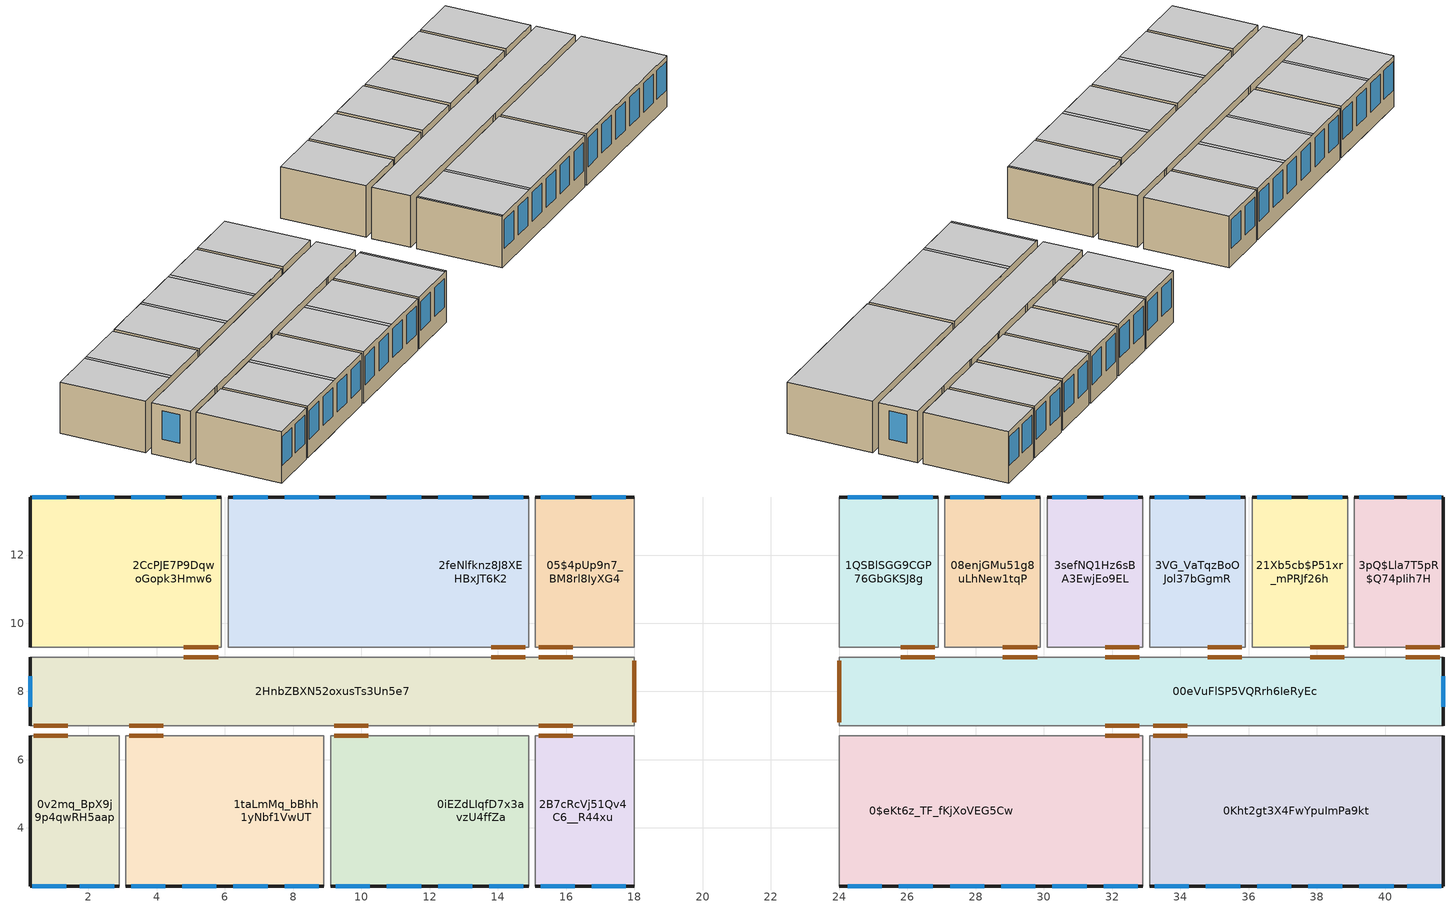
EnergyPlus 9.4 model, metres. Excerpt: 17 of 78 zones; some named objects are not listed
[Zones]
2feNlfknz8J8XEHBxJT6K2
 floor to 3XJ6wpliH8IQ564mxmpli$ (BS Interior Floor): 14.9,13.7 14.9,9.3 12.1,9.3 12.1,13.7 z0
 floor to 1geZS0YYb4wwFzlFQ0MzyI (BS Interior Floor): 8.9,13.7 8.9,9.3 6.1,9.3 6.1,13.7 z0
 floor adiabatic (BS Interior Floor): 12.1,13.7 12.1,9.3 11.9,9.3 11.9,13.7 z0; 9.1,13.7 9.1,9.3 8.9,9.3 8.9,13.7 z0
 floor to 1DARex6OvEPhCcPqEfXTu8 (BS Interior Floor): 11.9,13.7 11.9,9.3 9.1,9.3 9.1,13.7 z0
 wall outside (BS Exterior Wall): 14.9,13.7 6.1,13.7 z0:2.7
 wall to 2HnbZBXN52oxusTs3Un5e7 (BS Interior Wall): 6.1,9.3 14.9,9.3 z0:2.7
 wall to 2CcPJE7P9DqwoGopk3Hmw6 (BS Interior Wall): 6.1,13.7 6.1,9.3 z0:2.7
 wall to 05$4pUp9n7_BM8rl8IyXG4 (BS Interior Wall): 14.9,9.3 14.9,13.7 z0:2.7
 window (BS Exterior Window): 11.75,13.7 10.75,13.7 / 13.25,13.7 12.25,13.7 / 14.75,13.7 13.75,13.7 / 7.25,13.7 6.25,13.7 / 8.75,13.7 7.75,13.7 / 10.25,13.7 9.25,13.7 z0.9:2.4
 door inside (BS Door): 13.8,9.3 14.8,9.3 z0:2.1
 ceiling to 1swo1qVtbAKPm4o0W5iaak (BS Ceiling): 14.9,9.3 14.9,13.7 12.1,13.7 12.1,9.3 z2.7
 ceiling to 3q6cv1ZnfC4ADBvxxftK1C (BS Ceiling): 11.9,9.3 11.9,13.7 9.1,13.7 9.1,9.3 z2.7
 ceiling to 2hrD2BYybCUu_MDTUP8pf_ (BS Ceiling): 8.9,9.3 8.9,13.7 6.1,13.7 6.1,9.3 z2.7
 ceiling adiabatic (BS Ceiling): 9.1,9.3 9.1,13.7 8.9,13.7 8.9,9.3 z2.7; 12.1,9.3 12.1,13.7 11.9,13.7 11.9,9.3 z2.7
0$eKt6z_TF_fKjXoVEG5Cw
 floor adiabatic (BS Interior Floor): 30.1,6.7 30.1,2.3 29.9,2.3 29.9,6.7 z0; 24.1,6.7 24.1,2.3 24,2.3 24,6.7 z0
 floor to 20KyyokujFbBKI6SyKStB1 (BS Interior Floor): 32.9,6.7 32.9,2.3 30.1,2.3 30.1,6.7 z0
 floor to 1jZzPXvwz9nQeJnE6mVozX (BS Interior Floor): 29.9,6.7 29.9,2.3 24.1,2.3 24.1,6.7 z0
 wall outside (BS Exterior Wall): 24,2.3 32.9,2.3 z0:2.7
 wall to 0PhdPmzHT0wvN$Ha_kQzZu (BS Interior Wall): 24,6.7 24,2.3 z0:2.7
 wall to 0Kht2gt3X4FwYpuImPa9kt (BS Interior Wall): 32.9,2.3 32.9,6.7 z0:2.7
 wall to 00eVuFlSP5VQRrh6IeRyEc (BS Interior Wall): 32.9,6.7 24,6.7 z0:2.7
 window (BS Exterior Window): 25.75,2.3 26.75,2.3 / 28.75,2.3 29.75,2.3 / 31.75,2.3 32.75,2.3 / 27.25,2.3 28.25,2.3 / 24.25,2.3 25.25,2.3 / 30.25,2.3 31.25,2.3 z0.9:2.4
 door inside (BS Door): 32.8,6.7 31.8,6.7 z0:2.1
 ceiling adiabatic (BS Ceiling): 27.1,2.3 27.1,6.7 26.9,6.7 26.9,2.3 z2.7; 24.1,2.3 24.1,6.7 24,6.7 24,2.3 z2.7
 ceiling to 1WGjklisD2eerdht85MDWO (BS Ceiling): 32.9,2.3 32.9,6.7 27.1,6.7 27.1,2.3 z2.7
 ceiling to 1hZbcSK9r6evWXSuVClGk8 (BS Ceiling): 26.9,2.3 26.9,6.7 24.1,6.7 24.1,2.3 z2.7
3sefNQ1Hz6sBA3EwjEo9EL
 floor to 20KyyokujFbBKI6SyKStB1 (BS Interior Floor): 32.9,13.7 32.9,9.3 30.1,9.3 30.1,13.7 z0
 wall outside (BS Exterior Wall): 32.9,13.7 30.1,13.7 z0:2.7
 wall to 00eVuFlSP5VQRrh6IeRyEc (BS Interior Wall): 30.1,9.3 32.9,9.3 z0:2.7
 wall to 08enjGMu51g8uLhNew1tqP (BS Interior Wall): 30.1,13.7 30.1,9.3 z0:2.7
 wall to 3VG_VaTqzBoOJol37bGgmR (BS Interior Wall): 32.9,9.3 32.9,13.7 z0:2.7
 window (BS Exterior Window): 31.25,13.7 30.25,13.7 / 32.75,13.7 31.75,13.7 z0.9:2.4
 door inside (BS Door): 31.8,9.3 32.8,9.3 z0:2.1
 ceiling to 0V2wFmcrX67xKQfCl69ykF (BS Ceiling): 32.9,9.3 32.9,13.7 30.1,13.7 30.1,9.3 z2.7
2CcPJE7P9DqwoGopk3Hmw6
 floor to 2yi1NWyxL7Mec1AYJoPy6X (BS Interior Floor): 5.9,13.7 5.9,9.3 3.1,9.3 3.1,13.7 z0
 floor to 0F59hQBJ91Jf8BC2hDiJOU (BS Interior Floor): 2.9,13.7 2.9,9.3 0.3,9.3 0.3,13.7 z0
 floor adiabatic (BS Interior Floor): 3.1,13.7 3.1,9.3 2.9,9.3 2.9,13.7 z0
 wall outside (BS Exterior Wall): 5.9,13.7 0.3,13.7 0.3,9.3 z0:2.7
 wall to 2HnbZBXN52oxusTs3Un5e7 (BS Interior Wall): 0.3,9.3 5.9,9.3 z0:2.7
 window (BS Exterior Window): 2.75,13.7 1.75,13.7 / 4.25,13.7 3.25,13.7 / 5.75,13.7 4.75,13.7 / 1.35,13.7 0.35,13.7 z0.9:2.4
 door inside (BS Door): 4.8,9.3 5.8,9.3 z0:2.1
 ceiling adiabatic (BS Ceiling): 3.1,9.3 3.1,13.7 2.9,13.7 2.9,9.3 z2.7
 ceiling to 1wwy_gJt53g8xxcPi9efQ_ (BS Ceiling): 2.9,9.3 2.9,13.7 0.3,13.7 0.3,9.3 z2.7
 ceiling to 2ZkE42_lPD0h98OGo18$cW (BS Ceiling): 5.9,9.3 5.9,13.7 3.1,13.7 3.1,9.3 z2.7
00eVuFlSP5VQRrh6IeRyEc
 floor adiabatic (BS Interior Floor): 30.1,9 30.1,7 29.9,7 29.9,9 z0
 floor to 3BVEinpwb2wxN_2iMr7$yT (BS Interior Floor): 29.9,9 29.9,7 24,7 24,9 z0
 floor to 20KyyokujFbBKI6SyKStB1 (BS Interior Floor): 41.7,9 41.7,7 30.1,7 30.1,9 z0
 wall outside (BS Exterior Wall): 41.7,7 41.7,9 z0:2.7
 wall to 3pQ$Lla7T5pR$Q74pIih7H (BS Interior Wall): 41.7,9 39.1,9 z0:2.7
 wall adiabatic (BS Interior Wall): 32.9,7 33.1,7 / 39.1,9 38.9,9 / 33.1,9 32.9,9 / 36.1,9 35.9,9 / 30.1,9 29.9,9 / 27.1,9 26.9,9 z0:2.7
 wall to 1QSBlSGG9CGP76GbGKSJ8g (BS Interior Wall): 26.9,9 24,9 z0:2.7
 wall to 3VG_VaTqzBoOJol37bGgmR (BS Interior Wall): 35.9,9 33.1,9 z0:2.7
 wall to 0Kht2gt3X4FwYpuImPa9kt (BS Interior Wall): 33.1,7 41.7,7 z0:2.7
 wall to 21Xb5cb$P51xr_mPRJf26h (BS Interior Wall): 38.9,9 36.1,9 z0:2.7
 wall to 0PhdPmzHT0wvN$Ha_kQzZu (BS Interior Wall): 24,9 24,7 z0:2.7
 wall to 08enjGMu51g8uLhNew1tqP (BS Interior Wall): 29.9,9 27.1,9 z0:2.7
 window (BS Exterior Window): 41.7,7.55 41.7,8.45 z0.9:2.4
 door inside (BS Door): 29.8,9 28.8,9 / 26.8,9 25.8,9 / 38.8,9 37.8,9 / 35.8,9 34.8,9 / 32.8,9 31.8,9 / 24,8.9 24,7.1 / 41.6,9 40.6,9 / 33.2,7 34.2,7 / 31.8,7 32.8,7 z0:2.1
 ceiling to 3SrN4J8$P18hlt_KE0C4pC (BS Ceiling): 41.7,7 41.7,9 24,9 24,7 z2.7
2HnbZBXN52oxusTs3Un5e7
 floor to 1SrxcELcXDWBQX9XImvJCe (BS Interior Floor): 18,9 18,7 0.3,7 0.3,9 z0
 wall outside (BS Exterior Wall): 0.3,9 0.3,7 z0:2.7
 wall to 0v2mq_BpX9j9p4qwRH5aap (BS Interior Wall): 0.3,7 2.9,7 z0:2.7
 wall to 2B7cRcVj51Qv4C6__R44xu (BS Interior Wall): 15.1,7 18,7 z0:2.7
 wall adiabatic (BS Interior Wall): 2.9,7 3.1,7 / 6.1,9 5.9,9 / 15.1,9 14.9,9 / 14.9,7 15.1,7 / 8.9,7 9.1,7 z0:2.7
 wall to 0iEZdLIqfD7x3avzU4ffZa (BS Interior Wall): 9.1,7 14.9,7 z0:2.7
 wall to 0PhdPmzHT0wvN$Ha_kQzZu (BS Interior Wall): 18,7 18,9 z0:2.7
 wall to 1taLmMq_bBhh1yNbf1VwUT (BS Interior Wall): 3.1,7 8.9,7 z0:2.7
 wall to 05$4pUp9n7_BM8rl8IyXG4 (BS Interior Wall): 18,9 15.1,9 z0:2.7
 window (BS Exterior Window): 0.3,8.45 0.3,7.55 z0.9:2.4
 door inside (BS Door): 3.2,7 4.2,7 / 14.8,9 13.8,9 / 18,7.1 18,8.9 / 0.4,7 1.4,7 / 16.2,9 15.2,9 / 9.2,7 10.2,7 / 15.2,7 16.2,7 / 5.8,9 4.8,9 z0:2.1
 ceiling to 0CM3trCnD9RO1ae6cHaLbY (BS Ceiling): 18,7 18,9 0.3,9 0.3,7 z2.7
08enjGMu51g8uLhNew1tqP
 floor to 1MLwkLvfL5rQNqNx2_g1zk (BS Interior Floor): 29.9,13.7 29.9,9.3 27.1,9.3 27.1,13.7 z0
 wall outside (BS Exterior Wall): 29.9,13.7 27.1,13.7 z0:2.7
 wall to 1QSBlSGG9CGP76GbGKSJ8g (BS Interior Wall): 27.1,13.7 27.1,9.3 z0:2.7
 window (BS Exterior Window): 29.75,13.7 28.75,13.7 / 28.25,13.7 27.25,13.7 z0.9:2.4
 door inside (BS Door): 28.8,9.3 29.8,9.3 z0:2.1
 ceiling to 3X_RkmlwP1VeLMw2JO6M1A (BS Ceiling): 29.9,9.3 29.9,13.7 27.1,13.7 27.1,9.3 z2.7
0Kht2gt3X4FwYpuImPa9kt
 floor to 20KyyokujFbBKI6SyKStB1 (BS Interior Floor): 41.7,6.7 41.7,2.3 33.1,2.3 33.1,6.7 z0
 wall outside (BS Exterior Wall): 33.1,2.3 41.7,2.3 41.7,6.7 z0:2.7
 window (BS Exterior Window): 36.25,2.3 37.25,2.3 / 34.75,2.3 35.75,2.3 / 40.65,2.3 41.65,2.3 / 33.25,2.3 34.25,2.3 / 39.25,2.3 40.25,2.3 / 37.75,2.3 38.75,2.3 z0.9:2.4
 door inside (BS Door): 34.2,6.7 33.2,6.7 z0:2.1
 ceiling to 3b4ad9i$z8Ffh00s_avotU (BS Ceiling): 41.7,2.3 41.7,6.7 33.1,6.7 33.1,2.3 z2.7
1taLmMq_bBhh1yNbf1VwUT
 floor to 3mYBtM3XHDY8zwb9bg3mId (BS Interior Floor): 8.9,6.7 8.9,2.3 6.1,2.3 6.1,6.7 z0
 floor to 1$Dh8aV355pviG2jQK4IhC (BS Interior Floor): 5.9,6.7 5.9,2.3 3.1,2.3 3.1,6.7 z0
 floor adiabatic (BS Interior Floor): 6.1,6.7 6.1,2.3 5.9,2.3 5.9,6.7 z0
 wall outside (BS Exterior Wall): 3.1,2.3 8.9,2.3 z0:2.7
 wall to 0v2mq_BpX9j9p4qwRH5aap (BS Interior Wall): 3.1,6.7 3.1,2.3 z0:2.7
 wall to 0iEZdLIqfD7x3avzU4ffZa (BS Interior Wall): 8.9,2.3 8.9,6.7 z0:2.7
 window (BS Exterior Window): 7.75,2.3 8.75,2.3 / 4.75,2.3 5.75,2.3 / 3.25,2.3 4.25,2.3 / 6.25,2.3 7.25,2.3 z0.9:2.4
 door inside (BS Door): 4.2,6.7 3.2,6.7 z0:2.1
 ceiling adiabatic (BS Ceiling): 6.1,2.3 6.1,6.7 5.9,6.7 5.9,2.3 z2.7
 ceiling to 1VbxF3wFzBpQ5rqOcSdEzF (BS Ceiling): 5.9,2.3 5.9,6.7 3.1,6.7 3.1,2.3 z2.7
 ceiling to 1eB_t_7n5C9h_7XbF74Ynz (BS Ceiling): 8.9,2.3 8.9,6.7 6.1,6.7 6.1,2.3 z2.7
0iEZdLIqfD7x3avzU4ffZa
 floor adiabatic (BS Interior Floor): 12.1,6.7 12.1,2.3 11.9,2.3 11.9,6.7 z0
 floor to 1Apn7rICf6lRx77Z6hYgwn (BS Interior Floor): 14.9,6.7 14.9,2.3 12.1,2.3 12.1,6.7 z0
 floor to 3mYBtM3XHDY8zwb9bg3mId (BS Interior Floor): 11.9,6.7 11.9,2.3 9.1,2.3 9.1,6.7 z0
 wall outside (BS Exterior Wall): 9.1,2.3 14.9,2.3 z0:2.7
 wall to 2B7cRcVj51Qv4C6__R44xu (BS Interior Wall): 14.9,2.3 14.9,6.7 z0:2.7
 window (BS Exterior Window): 9.25,2.3 10.25,2.3 / 13.75,2.3 14.75,2.3 / 12.25,2.3 13.25,2.3 / 10.75,2.3 11.75,2.3 z0.9:2.4
 door inside (BS Door): 10.2,6.7 9.2,6.7 z0:2.1
 ceiling to 1yt80Db6HAChv7Z5qvEO2S (BS Ceiling): 14.9,2.3 14.9,6.7 12.1,6.7 12.1,2.3 z2.7
 ceiling to 1eB_t_7n5C9h_7XbF74Ynz (BS Ceiling): 11.9,2.3 11.9,6.7 9.1,6.7 9.1,2.3 z2.7
 ceiling adiabatic (BS Ceiling): 12.1,2.3 12.1,6.7 11.9,6.7 11.9,2.3 z2.7
3VG_VaTqzBoOJol37bGgmR
 floor to 20KyyokujFbBKI6SyKStB1 (BS Interior Floor): 35.9,13.7 35.9,9.3 33.1,9.3 33.1,13.7 z0
 wall outside (BS Exterior Wall): 35.9,13.7 33.1,13.7 z0:2.7
 wall to 21Xb5cb$P51xr_mPRJf26h (BS Interior Wall): 35.9,9.3 35.9,13.7 z0:2.7
 window (BS Exterior Window): 34.25,13.7 33.25,13.7 / 35.75,13.7 34.75,13.7 z0.9:2.4
 door inside (BS Door): 34.8,9.3 35.8,9.3 z0:2.1
 ceiling to 3M$0CCsmv239cS_ahxa6de (BS Ceiling): 35.9,9.3 35.9,13.7 33.1,13.7 33.1,9.3 z2.7
3pQ$Lla7T5pR$Q74pIih7H
 floor to 20KyyokujFbBKI6SyKStB1 (BS Interior Floor): 41.7,13.7 41.7,9.3 39.1,9.3 39.1,13.7 z0
 wall outside (BS Exterior Wall): 41.7,9.3 41.7,13.7 39.1,13.7 z0:2.7
 wall to 21Xb5cb$P51xr_mPRJf26h (BS Interior Wall): 39.1,13.7 39.1,9.3 z0:2.7
 window (BS Exterior Window): 41.65,13.7 40.65,13.7 / 40.25,13.7 39.25,13.7 z0.9:2.4
 door inside (BS Door): 40.6,9.3 41.6,9.3 z0:2.1
 ceiling to 0s3m9PuAP5ruR$qwRFe$ws (BS Ceiling): 41.7,9.3 41.7,13.7 39.1,13.7 39.1,9.3 z2.7
2B7cRcVj51Qv4C6__R44xu
 floor to 1Apn7rICf6lRx77Z6hYgwn (BS Interior Floor): 17.9,6.7 17.9,2.3 15.1,2.3 15.1,6.7 z0
 floor adiabatic (BS Interior Floor): 18,6.7 18,2.3 17.9,2.3 17.9,6.7 z0
 wall outside (BS Exterior Wall): 15.1,2.3 18,2.3 z0:2.7
 wall to 0PhdPmzHT0wvN$Ha_kQzZu (BS Interior Wall): 18,2.3 18,6.7 z0:2.7
 window (BS Exterior Window): 15.25,2.3 16.25,2.3 / 16.75,2.3 17.75,2.3 z0.9:2.4
 door inside (BS Door): 16.2,6.7 15.2,6.7 z0:2.1
 ceiling adiabatic (BS Ceiling): 18,2.3 18,6.7 17.9,6.7 17.9,2.3 z2.7
 ceiling to 1yt80Db6HAChv7Z5qvEO2S (BS Ceiling): 17.9,2.3 17.9,6.7 15.1,6.7 15.1,2.3 z2.7
21Xb5cb$P51xr_mPRJf26h
 floor to 20KyyokujFbBKI6SyKStB1 (BS Interior Floor): 38.9,13.7 38.9,9.3 36.1,9.3 36.1,13.7 z0
 wall outside (BS Exterior Wall): 38.9,13.7 36.1,13.7 z0:2.7
 window (BS Exterior Window): 37.25,13.7 36.25,13.7 / 38.75,13.7 37.75,13.7 z0.9:2.4
 door inside (BS Door): 37.8,9.3 38.8,9.3 z0:2.1
 ceiling to 3vJPg8U8f2fBFwYCxBT9in (BS Ceiling): 38.9,9.3 38.9,13.7 36.1,13.7 36.1,9.3 z2.7
1QSBlSGG9CGP76GbGKSJ8g
 floor to 0vkI5GuJz5OBjKBJ_EEEPE (BS Interior Floor): 26.9,13.7 26.9,9.3 24,9.3 24,13.7 z0
 wall outside (BS Exterior Wall): 26.9,13.7 24,13.7 z0:2.7
 wall to 0PhdPmzHT0wvN$Ha_kQzZu (BS Interior Wall): 24,13.7 24,9.3 z0:2.7
 window (BS Exterior Window): 26.75,13.7 25.75,13.7 / 25.25,13.7 24.25,13.7 z0.9:2.4
 door inside (BS Door): 25.8,9.3 26.8,9.3 z0:2.1
 ceiling to 2kYMI8pg909xJ2DLSV4VwB (BS Ceiling): 26.9,9.3 26.9,13.7 24,13.7 24,9.3 z2.7
0v2mq_BpX9j9p4qwRH5aap
 floor to 1$Dh8aV355pviG2jQK4IhC (BS Interior Floor): 2.9,6.7 2.9,2.3 0.3,2.3 0.3,6.7 z0
 wall outside (BS Exterior Wall): 0.3,6.7 0.3,2.3 2.9,2.3 z0:2.7
 window (BS Exterior Window): 1.75,2.3 2.75,2.3 / 0.35,2.3 1.35,2.3 z0.9:2.4
 door inside (BS Door): 1.4,6.7 0.4,6.7 z0:2.1
 ceiling to 1VbxF3wFzBpQ5rqOcSdEzF (BS Ceiling): 2.9,2.3 2.9,6.7 0.3,6.7 0.3,2.3 z2.7
05$4pUp9n7_BM8rl8IyXG4
 floor to 1k5_3JFdrB9Pf8UrlV5mtM (BS Interior Floor): 18,13.7 18,9.3 15.1,9.3 15.1,13.7 z0
 wall outside (BS Exterior Wall): 18,13.7 15.1,13.7 z0:2.7
 wall to 0PhdPmzHT0wvN$Ha_kQzZu (BS Interior Wall): 18,9.3 18,13.7 z0:2.7
 window (BS Exterior Window): 16.25,13.7 15.25,13.7 / 17.75,13.7 16.75,13.7 z0.9:2.4
 door inside (BS Door): 15.2,9.3 16.2,9.3 z0:2.1
 ceiling to 3RaYI3pSP41vsbJmfPmo2G (BS Ceiling): 18,9.3 18,13.7 15.1,13.7 15.1,9.3 z2.7
[Building]
None: Loads convergence tolerance value=0.04; Maximum number of warmup days=25; Minimum number of warmup days=6; North axis=0; Solar distribution=FullInteriorAndExterior; Temperature convergence tolerance value=0.4; Terrain=Suburbs
[Site:Location]
DENVER_STAPLETON_CO_USA_WMO_724690: Elevation=1611; Latitude=39.77; Longitude=-104.87; Time zone=-7
[SizingPeriod:DesignDay] Barometric pressure=83411; Day of month=21; Daylight saving time indicator=No; Humidity condition type=WetBulb; Rain indicator=No; Snow indicator=No; Solar model indicator=ASHRAEClearSky
Name | Daily dry bulb temperature range | Day type | Maximum dry bulb temperature | Month | Sky clearness | Wetbulb or dewpoint at maximum dry bulb | Wind direction | Wind speed
DENVER_STAPLETON Ann Clg .4% Condns DB=>MWB | 15.2 | SummerDesignDay | 34.1 | 7 | 1 | 15.8 | 120 | 4
DENVER_STAPLETON Ann Htg 99.6% Condns DB | 0 | WinterDesignDay | -20 | 12 | 0 | -20 | 180 | 2.3
[Construction]
BS Ceiling: cement_floating_screed_2_bottom, EPS_040_15, concrete_CEM_II_BS325R_wz05
BS Door: hardwood
BS Exterior Wall: EPS_040_15, concrete_CEM_II_BS325R_wz05
BS Exterior Window: Glas1995_2015AluoderStahlfensterWaermeschutzverglasungzweifach
BS Interior Floor: concrete_CEM_II_BS325R_wz05, EPS_040_15, cement_floating_screed_2_bottom
BS Interior Wall: lime_plaster, vertical_core_brick_700, lime_plaster
[Material] Roughness=MediumRough; Solar absorptance=0.7; Thermal absorptance=0.9; Visible absorptance=0.7
Name | Conductivity | Density | Specific heat | Thickness
EPS_040_15 | 0.04 | 15 | 1500 | 0.07
cement_floating_screed_2_bottom | 1.4 | 1990 | 1000 | 0.04
concrete_CEM_II_BS325R_wz05 | 2.1 | 2420 | 1000 | 0.175
hardwood | 0.13 | 650 | 1500 | 0.04
lime_plaster | 0.7 | 1600 | 850 | 0.01
vertical_core_brick_700 | 0.13 | 695 | 850 | 0.15
[WindowMaterial:SimpleGlazingSystem]
Glas1995_2015AluoderStahlfensterWaermeschutzverglasungzweifach: Solar heat gain coefficient=0.65; U factor=1.24754
[ElectricEquipment] Design level calculation method=Watts/Area; End use subcategory=General; Fraction latent=0; Fraction lost=0; Fraction radiant=0; Schedule=Schedule Equipment Single office; Watts per zone floor area=7
Name | Zone or zonelist
00eVuFlSP5VQRrh6IeRyEc | 00eVuFlSP5VQRrh6IeRyEc
0$eKt6z_TF_fKjXoVEG5Cw | 0$eKt6z_TF_fKjXoVEG5Cw
0Kht2gt3X4FwYpuImPa9kt | 0Kht2gt3X4FwYpuImPa9kt
0iEZdLIqfD7x3avzU4ffZa | 0iEZdLIqfD7x3avzU4ffZa
0v2mq_BpX9j9p4qwRH5aap | 0v2mq_BpX9j9p4qwRH5aap
1QSBlSGG9CGP76GbGKSJ8g | 1QSBlSGG9CGP76GbGKSJ8g
1taLmMq_bBhh1yNbf1VwUT | 1taLmMq_bBhh1yNbf1VwUT
2B7cRcVj51Qv4C6__R44xu | 2B7cRcVj51Qv4C6__R44xu
2CcPJE7P9DqwoGopk3Hmw6 | 2CcPJE7P9DqwoGopk3Hmw6
2HnbZBXN52oxusTs3Un5e7 | 2HnbZBXN52oxusTs3Un5e7
2feNlfknz8J8XEHBxJT6K2 | 2feNlfknz8J8XEHBxJT6K2
3VG_VaTqzBoOJol37bGgmR | 3VG_VaTqzBoOJol37bGgmR
3pQ$Lla7T5pR$Q74pIih7H | 3pQ$Lla7T5pR$Q74pIih7H
3sefNQ1Hz6sBA3EwjEo9EL | 3sefNQ1Hz6sBA3EwjEo9EL
05$4pUp9n7_BM8rl8IyXG4 | 05$4pUp9n7_BM8rl8IyXG4
08enjGMu51g8uLhNew1tqP | 08enjGMu51g8uLhNew1tqP
21Xb5cb$P51xr_mPRJf26h | 21Xb5cb$P51xr_mPRJf26h
[Lights] Design level calculation method=Watts/Area; End use subcategory=General; Fraction radiant=0.42; Fraction replaceable=1; Fraction visible=0.18; Return air fraction=0; Return air fraction calculated from plenum temperature=No; Return air fraction function of plenum temperature coefficient 1=0; Return air fraction function of plenum temperature coefficient 2=0; Schedule=Schedule Lighting Single office; Watts per zone floor area=15.9
Name | Zone or zonelist
00eVuFlSP5VQRrh6IeRyEc | 00eVuFlSP5VQRrh6IeRyEc
0$eKt6z_TF_fKjXoVEG5Cw | 0$eKt6z_TF_fKjXoVEG5Cw
0Kht2gt3X4FwYpuImPa9kt | 0Kht2gt3X4FwYpuImPa9kt
0iEZdLIqfD7x3avzU4ffZa | 0iEZdLIqfD7x3avzU4ffZa
0v2mq_BpX9j9p4qwRH5aap | 0v2mq_BpX9j9p4qwRH5aap
1QSBlSGG9CGP76GbGKSJ8g | 1QSBlSGG9CGP76GbGKSJ8g
1taLmMq_bBhh1yNbf1VwUT | 1taLmMq_bBhh1yNbf1VwUT
2B7cRcVj51Qv4C6__R44xu | 2B7cRcVj51Qv4C6__R44xu
2CcPJE7P9DqwoGopk3Hmw6 | 2CcPJE7P9DqwoGopk3Hmw6
2HnbZBXN52oxusTs3Un5e7 | 2HnbZBXN52oxusTs3Un5e7
2feNlfknz8J8XEHBxJT6K2 | 2feNlfknz8J8XEHBxJT6K2
3VG_VaTqzBoOJol37bGgmR | 3VG_VaTqzBoOJol37bGgmR
3pQ$Lla7T5pR$Q74pIih7H | 3pQ$Lla7T5pR$Q74pIih7H
3sefNQ1Hz6sBA3EwjEo9EL | 3sefNQ1Hz6sBA3EwjEo9EL
05$4pUp9n7_BM8rl8IyXG4 | 05$4pUp9n7_BM8rl8IyXG4
08enjGMu51g8uLhNew1tqP | 08enjGMu51g8uLhNew1tqP
21Xb5cb$P51xr_mPRJf26h | 21Xb5cb$P51xr_mPRJf26h
[People] Activity level schedule=Schedule Activity 70; Carbon dioxide generation rate=3.82e-08; Clothing insulation calculation method=ClothingInsulationSchedule; Enable ashrae 55 comfort warnings=No; Fraction radiant=0.5; Mean radiant temperature calculation type=ZoneAveraged; Number of people calculation method=People/Area; Number of people schedule=Schedule People Single office; People per zone floor area=0.0714286; Sensible heat fraction=Autocalculate
Name | Zone or zonelist
00eVuFlSP5VQRrh6IeRyEc | 00eVuFlSP5VQRrh6IeRyEc
0$eKt6z_TF_fKjXoVEG5Cw | 0$eKt6z_TF_fKjXoVEG5Cw
0Kht2gt3X4FwYpuImPa9kt | 0Kht2gt3X4FwYpuImPa9kt
0iEZdLIqfD7x3avzU4ffZa | 0iEZdLIqfD7x3avzU4ffZa
0v2mq_BpX9j9p4qwRH5aap | 0v2mq_BpX9j9p4qwRH5aap
1QSBlSGG9CGP76GbGKSJ8g | 1QSBlSGG9CGP76GbGKSJ8g
1taLmMq_bBhh1yNbf1VwUT | 1taLmMq_bBhh1yNbf1VwUT
2B7cRcVj51Qv4C6__R44xu | 2B7cRcVj51Qv4C6__R44xu
2CcPJE7P9DqwoGopk3Hmw6 | 2CcPJE7P9DqwoGopk3Hmw6
2HnbZBXN52oxusTs3Un5e7 | 2HnbZBXN52oxusTs3Un5e7
2feNlfknz8J8XEHBxJT6K2 | 2feNlfknz8J8XEHBxJT6K2
3VG_VaTqzBoOJol37bGgmR | 3VG_VaTqzBoOJol37bGgmR
3pQ$Lla7T5pR$Q74pIih7H | 3pQ$Lla7T5pR$Q74pIih7H
3sefNQ1Hz6sBA3EwjEo9EL | 3sefNQ1Hz6sBA3EwjEo9EL
05$4pUp9n7_BM8rl8IyXG4 | 05$4pUp9n7_BM8rl8IyXG4
08enjGMu51g8uLhNew1tqP | 08enjGMu51g8uLhNew1tqP
21Xb5cb$P51xr_mPRJf26h | 21Xb5cb$P51xr_mPRJf26h
[ThermostatSetpoint:DualSetpoint]
STATS Single office Dual SP Control: Cooling setpoint temperature schedule=Schedule Cooling Single office; Heating setpoint temperature schedule=Schedule Heating Single office
[Zone] Ceiling height=Autocalculate; Floor area=Autocalculate; Multiplier=1; Part of total floor area=Yes; Type=1
Name | Volume
00eVuFlSP5VQRrh6IeRyEc; 2HnbZBXN52oxusTs3Un5e7 | 95.58
0$eKt6z_TF_fKjXoVEG5Cw | 105.732
0Kht2gt3X4FwYpuImPa9kt | 102.168
0iEZdLIqfD7x3avzU4ffZa; 1taLmMq_bBhh1yNbf1VwUT | 68.904
0v2mq_BpX9j9p4qwRH5aap; 3pQ$Lla7T5pR$Q74pIih7H | 30.888
1QSBlSGG9CGP76GbGKSJ8g; 2B7cRcVj51Qv4C6__R44xu; 05$4pUp9n7_BM8rl8IyXG4 | 34.452
2CcPJE7P9DqwoGopk3Hmw6 | 66.528
2feNlfknz8J8XEHBxJT6K2 | 104.544
3VG_VaTqzBoOJol37bGgmR; 3sefNQ1Hz6sBA3EwjEo9EL; 08enjGMu51g8uLhNew1tqP; 21Xb5cb$P51xr_mPRJf26h | 33.264
[ZoneControl:Thermostat] Control 1=STATS Single office Dual SP Control; Control type schedule=HVACTemplate-Always 4
Name | Zone or zonelist
00eVuFlSP5VQRrh6IeRyEc Thermostat | 00eVuFlSP5VQRrh6IeRyEc
0$eKt6z_TF_fKjXoVEG5Cw Thermostat | 0$eKt6z_TF_fKjXoVEG5Cw
0Kht2gt3X4FwYpuImPa9kt Thermostat | 0Kht2gt3X4FwYpuImPa9kt
0iEZdLIqfD7x3avzU4ffZa Thermostat | 0iEZdLIqfD7x3avzU4ffZa
0v2mq_BpX9j9p4qwRH5aap Thermostat | 0v2mq_BpX9j9p4qwRH5aap
1QSBlSGG9CGP76GbGKSJ8g Thermostat | 1QSBlSGG9CGP76GbGKSJ8g
1taLmMq_bBhh1yNbf1VwUT Thermostat | 1taLmMq_bBhh1yNbf1VwUT
2B7cRcVj51Qv4C6__R44xu Thermostat | 2B7cRcVj51Qv4C6__R44xu
2CcPJE7P9DqwoGopk3Hmw6 Thermostat | 2CcPJE7P9DqwoGopk3Hmw6
2HnbZBXN52oxusTs3Un5e7 Thermostat | 2HnbZBXN52oxusTs3Un5e7
2feNlfknz8J8XEHBxJT6K2 Thermostat | 2feNlfknz8J8XEHBxJT6K2
3VG_VaTqzBoOJol37bGgmR Thermostat | 3VG_VaTqzBoOJol37bGgmR
3pQ$Lla7T5pR$Q74pIih7H Thermostat | 3pQ$Lla7T5pR$Q74pIih7H
3sefNQ1Hz6sBA3EwjEo9EL Thermostat | 3sefNQ1Hz6sBA3EwjEo9EL
05$4pUp9n7_BM8rl8IyXG4 Thermostat | 05$4pUp9n7_BM8rl8IyXG4
08enjGMu51g8uLhNew1tqP Thermostat | 08enjGMu51g8uLhNew1tqP
21Xb5cb$P51xr_mPRJf26h Thermostat | 21Xb5cb$P51xr_mPRJf26h
[Zone equipment]
00eVuFlSP5VQRrh6IeRyEc: 00eVuFlSP5VQRrh6IeRyEc Ideal Loads Air System
0$eKt6z_TF_fKjXoVEG5Cw: 0$eKt6z_TF_fKjXoVEG5Cw Ideal Loads Air System
0Kht2gt3X4FwYpuImPa9kt: 0Kht2gt3X4FwYpuImPa9kt Ideal Loads Air System
0iEZdLIqfD7x3avzU4ffZa: 0iEZdLIqfD7x3avzU4ffZa Ideal Loads Air System
0v2mq_BpX9j9p4qwRH5aap: 0v2mq_BpX9j9p4qwRH5aap Ideal Loads Air System
1QSBlSGG9CGP76GbGKSJ8g: 1QSBlSGG9CGP76GbGKSJ8g Ideal Loads Air System
1taLmMq_bBhh1yNbf1VwUT: 1taLmMq_bBhh1yNbf1VwUT Ideal Loads Air System
2B7cRcVj51Qv4C6__R44xu: 2B7cRcVj51Qv4C6__R44xu Ideal Loads Air System
2CcPJE7P9DqwoGopk3Hmw6: 2CcPJE7P9DqwoGopk3Hmw6 Ideal Loads Air System
2HnbZBXN52oxusTs3Un5e7: 2HnbZBXN52oxusTs3Un5e7 Ideal Loads Air System
2feNlfknz8J8XEHBxJT6K2: 2feNlfknz8J8XEHBxJT6K2 Ideal Loads Air System
3VG_VaTqzBoOJol37bGgmR: 3VG_VaTqzBoOJol37bGgmR Ideal Loads Air System
3pQ$Lla7T5pR$Q74pIih7H: 3pQ$Lla7T5pR$Q74pIih7H Ideal Loads Air System
3sefNQ1Hz6sBA3EwjEo9EL: 3sefNQ1Hz6sBA3EwjEo9EL Ideal Loads Air System
05$4pUp9n7_BM8rl8IyXG4: 05$4pUp9n7_BM8rl8IyXG4 Ideal Loads Air System
08enjGMu51g8uLhNew1tqP: 08enjGMu51g8uLhNew1tqP Ideal Loads Air System
21Xb5cb$P51xr_mPRJf26h: 21Xb5cb$P51xr_mPRJf26h Ideal Loads Air System
[ZoneInfiltration:DesignFlowRate] Air changes per hour=0.2; Constant term coefficient=1; Design flow rate calculation method=AirChanges/Hour; Schedule=Continuous; Temperature term coefficient=0; Velocity squared term coefficient=0; Velocity term coefficient=0
Name | Zone or zonelist
00eVuFlSP5VQRrh6IeRyEc | 00eVuFlSP5VQRrh6IeRyEc
0$eKt6z_TF_fKjXoVEG5Cw | 0$eKt6z_TF_fKjXoVEG5Cw
0Kht2gt3X4FwYpuImPa9kt | 0Kht2gt3X4FwYpuImPa9kt
0iEZdLIqfD7x3avzU4ffZa | 0iEZdLIqfD7x3avzU4ffZa
0v2mq_BpX9j9p4qwRH5aap | 0v2mq_BpX9j9p4qwRH5aap
1QSBlSGG9CGP76GbGKSJ8g | 1QSBlSGG9CGP76GbGKSJ8g
1taLmMq_bBhh1yNbf1VwUT | 1taLmMq_bBhh1yNbf1VwUT
2B7cRcVj51Qv4C6__R44xu | 2B7cRcVj51Qv4C6__R44xu
2CcPJE7P9DqwoGopk3Hmw6 | 2CcPJE7P9DqwoGopk3Hmw6
2HnbZBXN52oxusTs3Un5e7 | 2HnbZBXN52oxusTs3Un5e7
2feNlfknz8J8XEHBxJT6K2 | 2feNlfknz8J8XEHBxJT6K2
3VG_VaTqzBoOJol37bGgmR | 3VG_VaTqzBoOJol37bGgmR
3pQ$Lla7T5pR$Q74pIih7H | 3pQ$Lla7T5pR$Q74pIih7H
3sefNQ1Hz6sBA3EwjEo9EL | 3sefNQ1Hz6sBA3EwjEo9EL
05$4pUp9n7_BM8rl8IyXG4 | 05$4pUp9n7_BM8rl8IyXG4
08enjGMu51g8uLhNew1tqP | 08enjGMu51g8uLhNew1tqP
21Xb5cb$P51xr_mPRJf26h | 21Xb5cb$P51xr_mPRJf26h
[Schedule:Compact]
Continuous: Through: 12/31, For: AllDays, Until: 24:00, 1
HVACTemplate-Always 4: Through: 12/31, For: AllDays, Until: 24:00, 4
Schedule Activity 70: Through: 12/31, For: Alldays, Until: 24:00, 70
[Schedule:Day:Hourly]
Schedule Cooling Single office: 25, 25, 25, 25, 25, 25, 25, 25, 25, 25, 25, 25, 25, 25, 25, 25, 25, 25, 25, 25, 25, 25, 25, 25
Schedule Equipment Single office: 0.1, 0.1, 0.1, 0.1, 0.1, 0.1, 0.1, 0.2, 0.4, 0.6, 0.8, 0.8, 0.4, 0.6, 0.8, 0.8, 0.4, 0.2, 0.1, 0.1, 0.1, 0.1, 0.1, 0.1
Schedule Heating Single office: 21, 21, 21, 21, 21, 21, 21, 21, 21, 21, 21, 21, 21, 21, 21, 21, 21, 21, 21, 21, 21, 21, 21, 21
Schedule Lighting Single office: 0, 0, 0, 0, 0, 0, 1, 1, 1, 1, 1, 1, 1, 1, 1, 1, 1, 1, 0, 0, 0, 0, 0, 0
Schedule People Single office: 0, 0, 0, 0, 0, 0, 0, 0.2, 0.4, 0.6, 0.8, 0.8, 0.4, 0.6, 0.8, 0.8, 0.4, 0.2, 0, 0, 0, 0, 0, 0
[Schedule:Week:Compact]
Schedule Cooling Single office: AllDays, Schedule Cooling Single office
Schedule Equipment Single office: AllDays, Schedule Equipment Single office
Schedule Heating Single office: AllDays, Schedule Heating Single office
Schedule Lighting Single office: AllDays, Schedule Lighting Single office
Schedule People Single office: AllDays, Schedule People Single office
[Schedule:Year]
Schedule Cooling Single office: Schedule Cooling Single office, 1, 1, 12, 31
Schedule Equipment Single office: Schedule Equipment Single office, 1, 1, 12, 31
Schedule Heating Single office: Schedule Heating Single office, 1, 1, 12, 31
Schedule Lighting Single office: Schedule Lighting Single office, 1, 1, 12, 31
Schedule People Single office: Schedule People Single office, 1, 1, 12, 31
